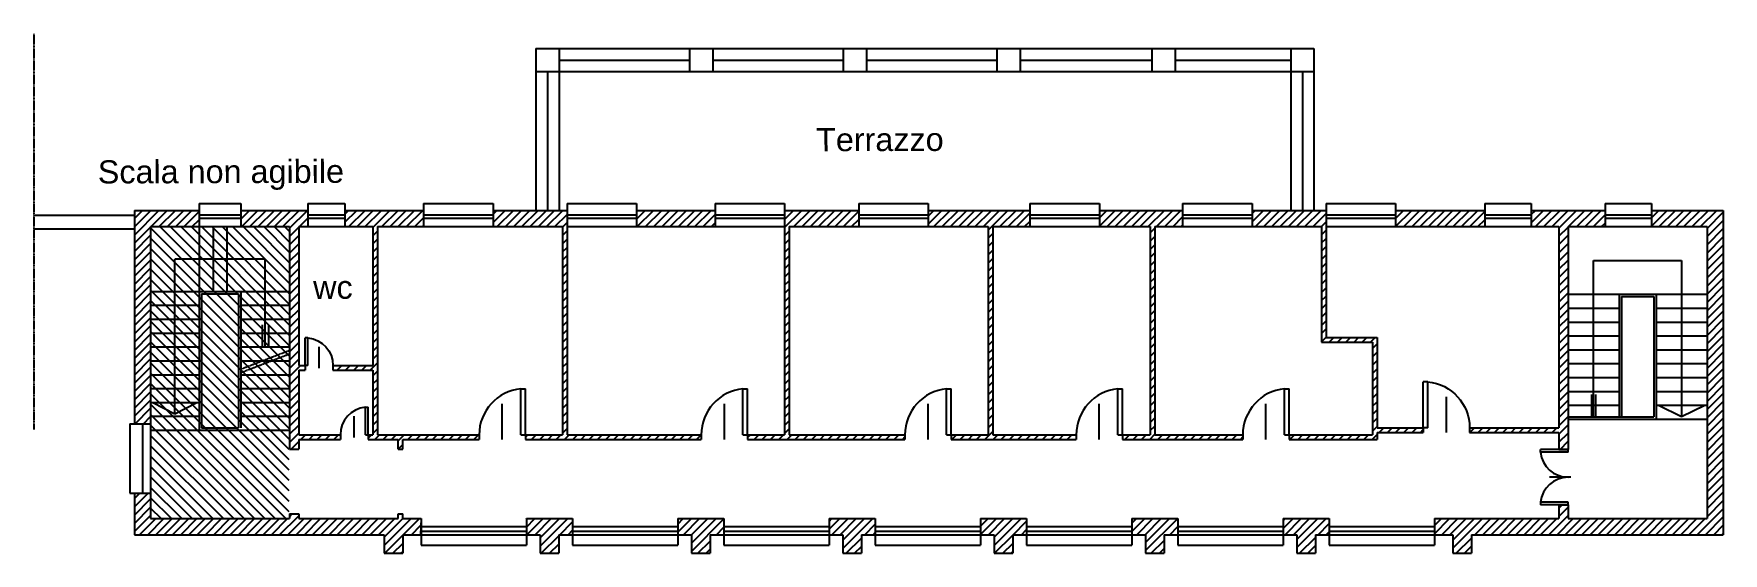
# Model space of a CAD drawing. Header units: millimetres. Extents: x 1985 to 38489, y 1124 to 12352.
import ezdxf

# ---------------------------------------------------------------- set-up
doc = ezdxf.new("R2010")
doc.units = ezdxf.units.MM
doc.linetypes.add('NASCOSTA', pattern=[9.525, 6.35, -3.175])
doc.linetypes.add('TRATTO-PUNTO', pattern=[25.4, 12.7, -6.35, 0, -6.35])
for name, color, linetype in [('BASE', 7, 'Continuous'), ('INFISSI', 4, 'Continuous'), ('RETINI', 8, 'Continuous'), ('SCALE', 4, 'Continuous'), ('TESTO', 7, 'Continuous')]:
    doc.layers.add(name, color=color, linetype=linetype)
doc.styles.get("Standard").update_dxf_attribs({"font": 'Arial.ttf'})

# ---------------------------------------------------------------- blocks, each defined once
blk = doc.blocks.new('PORTA')
at = {"layer": 'INFISSI'}
for p, q in [((-5477.1, 11426.3), (-5477.1, 11376.6)), ((-5472.1, 11426.3), (-5477.1, 11426.3)), ((-5472.1, 11426.3), (-5472.1, 11376.6)), ((-5427.1, 11431.3), (-5427.1, 11392.9)), ((-5382.1, 11426.3), (-5382.1, 11376.6)), ((-5377.1, 11426.3), (-5382.1, 11426.3)), ((-5377.1, 11426.3), (-5377.1, 11376.6)), ((-5472.1, 11376.6), (-5477.1, 11376.6)), ((-5382.1, 11376.6), (-5377.1, 11376.6))]:
    blk.add_line(p, q, dxfattribs=at)
for centre, start, end in [((-5477.1, 11426.3), 275.7392, 360), ((-5377.1, 11426.3), 180, 264.2608)]:
    blk.add_arc(centre, 50, start, end, dxfattribs=at)
blk = doc.blocks.new('porta_1')
at = {"layer": 'INFISSI'}
for p, q in [((-12578.2, 17272.4), (-12578.2, 17364.9)), ((-12578.2, 17364.9), (-12568.9, 17364.9)), ((-12568.9, 17272.4), (-12568.9, 17364.9)), ((-12615.4, 17263.1), (-12615.4, 17334.5)), ((-12578.2, 17272.4), (-12568.9, 17272.4))]:
    blk.add_line(p, q, dxfattribs=at)
blk.add_arc((-12568.9, 17272.4), 93, 95.7392, 180, dxfattribs=at)

msp = doc.modelspace()

# ---------------------------------------------------------------- hatches: boundary and pattern name
at = {"layer": 'RETINI'}
h = msp.add_hatch(dxfattribs=at)
h.set_pattern_fill('ANSI31', color=256, scale=39.661, style=0)
h.set_pattern_definition([(45, (-519198.35, 361525.78), (-89.041485, 89.041485), [])])
h.paths.add_polyline_path([(20168, 1874), (19168, 1874), (19168, 1524), (19468, 1524), (19468, 1124), (19868, 1124), (19868, 1524), (20168, 1524)])
h.paths.add_polyline_path([(23438, 1874), (22438, 1874), (22438, 1524), (22738, 1524), (22738, 1124), (23138, 1124), (23138, 1524), (23438, 1524)])
h.paths.add_polyline_path([(26708, 1874), (25708, 1874), (25708, 1524), (26008, 1524), (26008, 1124), (26408, 1124), (26408, 1524), (26708, 1524)])
h.paths.add_polyline_path([(29978, 1874), (28978, 1874), (28978, 1524), (29278, 1524), (29278, 1124), (29678, 1124), (29678, 1524), (29978, 1524)])
h.paths.add_polyline_path([(10358, 1874), (10099, 1874), (10039, 1874), (9958, 1874), (9958, 1974), (9858, 1974), (9858, 1874), (7709, 1874), (7709, 1974), (7509, 1974), (7509, 1874), (7499, 1874), (4509, 1874), (4509, 2424), (4159, 2424), (4159, 1524), (9558, 1524), (9558, 1124), (9958, 1124), (9958, 1524), (10339, 1524)])
h.paths.add_polyline_path([(4509, 8184), (5559, 8184), (5559, 8534), (4159, 8534), (4159, 3924), (4509, 3924)])
h.paths.add_polyline_path([(7909, 8534), (6459, 8534), (6459, 8184), (7509, 8184), (7509, 3374), (7709, 3374), (7709, 3584), (8609, 3584), (8609, 3684), (7709, 3684), (7709, 5084), (7850, 5084), (7850, 5184), (7709, 5184), (7709, 8184), (7909, 8184)])
h.paths.add_polyline_path([(10409, 8534), (8709, 8534), (8709, 8184), (9309, 8184), (9309, 5184), (8450, 5184), (8450, 5084), (9309, 5084), (9309, 3684), (9209, 3684), (9209, 3584), (9858, 3584), (9858, 3374), (9958, 3374), (9958, 3584), (11609, 3584), (11609, 3684), (9409, 3684), (9409, 8184), (10409, 8184)])
h.paths.add_polyline_path([(13509, 8534), (11909, 8534), (11909, 8184), (13409, 8184), (13409, 3684), (12609, 3684), (12609, 3584), (16409, 3584), (16409, 3684), (13509, 3684)])
h.paths.add_polyline_path([(16709, 8534), (15009, 8534), (15009, 8184), (16709, 8184)])
h.paths.add_polyline_path([(19809, 8534), (18209, 8534), (18209, 3684), (17409, 3684), (17409, 3584), (20809, 3584), (20809, 3684), (18309, 3684), (18309, 8184), (19809, 8184)])
h.paths.add_polyline_path([(23509, 8534), (21309, 8534), (21309, 8184), (22609, 8184), (22609, 3684), (21809, 3684), (21809, 3584), (24509, 3584), (24509, 3684), (22709, 3684), (22709, 8184), (23509, 8184)])
h.paths.add_polyline_path([(26809, 8534), (25009, 8534), (25009, 8184), (26109, 8184), (26109, 3684), (25509, 3684), (25509, 3584), (28109, 3584), (28109, 3684), (26209, 3684), (26209, 8184), (26809, 8184)])
h.paths.add_polyline_path([(29909, 8534), (28309, 8534), (28309, 8184), (29809, 8184), (29809, 5684), (30909, 5684), (30909, 3684), (29109, 3684), (29109, 3584), (31009, 3584), (31009, 3734), (32009, 3734), (32009, 3834), (31009, 3834), (31009, 5784), (29909, 5784)])
h.paths.add_polyline_path([(33339, 8534), (31409, 8534), (31409, 8184), (33339, 8184)])
h.paths.add_polyline_path([(35939, 8534), (34339, 8534), (34339, 8184), (34939, 8184), (34939, 3834), (33009, 3834), (33009, 3734), (34939, 3734), (34939, 3369), (35139, 3369), (35139, 8184), (35939, 8184)], flags=17)
h.paths.add_polyline_path([(38489, 8534), (36939, 8534), (36939, 8184), (38139, 8184), (38139, 1874), (35139, 1874), (35139, 2169), (34939, 2169), (34939, 1874), (32248, 1874), (32248, 1524), (32648, 1524), (32648, 1124), (33048, 1124), (33048, 1524), (38489, 1524)])
h.paths.add_polyline_path([(13328, 1524), (13628, 1524), (13628, 1874), (12628, 1874), (12628, 1524), (12928, 1524), (12928, 1124), (13328, 1124)])
h.paths.add_polyline_path([(16598, 1524), (16898, 1524), (16898, 1874), (15898, 1874), (15898, 1524), (16198, 1524), (16198, 1124), (16598, 1124)])
h = msp.add_hatch(dxfattribs=at)
h.set_pattern_fill('ANSI31', color=9, scale=50, angle=90, style=0)
h.set_pattern_definition([(135, (4509.24, 1874.46), (-112.2532, -112.2532), [])])
h.paths.add_polyline_path([(4509, 8184), (7499, 8184), (7499, 1874), (4509, 1874)])

# ---------------------------------------------------------------- linework, layer by layer
at = {"layer": 'BASE', "color": 4, "linetype": 'NASCOSTA'}
msp.add_line((1985, 12352), (1985, 3798), dxfattribs=at)
at = {"layer": 'BASE', "color": 8}
for p, q in [((12836, 12034), (13336, 12034)), ((12836, 12034), (12836, 11534)), ((13336, 12034), (13336, 11534)), ((16156, 12034), (16656, 12034)), ((16156, 12034), (16156, 11534)), ((16656, 12034), (16656, 11534)), ((19476, 12034), (19976, 12034)), ((19476, 12034), (19476, 11534)), ((19976, 12034), (19976, 11534)), ((22796, 12034), (23296, 12034)), ((22796, 12034), (22796, 11534)), ((23296, 12034), (23296, 11534)), ((26146, 12034), (26646, 12034)), ((26146, 12034), (26146, 11534)), ((26646, 12034), (26646, 11534)), ((29146, 12034), (29646, 12034)), ((29146, 12034), (29146, 11534)), ((29646, 12034), (29646, 11534)), ((12836, 11534), (13336, 11534)), ((16156, 11534), (16656, 11534)), ((19476, 11534), (19976, 11534)), ((22796, 11534), (23296, 11534)), ((26146, 11534), (26646, 11534)), ((29146, 11534), (29646, 11534)), ((1985, 8434), (4159, 8434)), ((1985, 8134), (4159, 8134))]:
    msp.add_line(p, q, dxfattribs=at)
at = {"layer": 'BASE', "color": 8, "ltscale": 3}
for p, q in [((13336, 12034), (16156, 12034)), ((13336, 11784), (16156, 11784)), ((16656, 12034), (19476, 12034)), ((16656, 11784), (19476, 11784)), ((19976, 12034), (22796, 12034)), ((19976, 11784), (22796, 11784)), ((23296, 12034), (26146, 12034)), ((23296, 11784), (26146, 11784)), ((26646, 12034), (29146, 12034)), ((26646, 11784), (29146, 11784)), ((12836, 11534), (12836, 8534)), ((13086, 11534), (13086, 8534)), ((13336, 11534), (13336, 8534)), ((13336, 11534), (16156, 11534)), ((16656, 11534), (19476, 11534)), ((19976, 11534), (22796, 11534)), ((23296, 11534), (26146, 11534)), ((26646, 11534), (29146, 11534)), ((29146, 11534), (29146, 8534)), ((29396, 11534), (29396, 8534)), ((29646, 11534), (29646, 8534))]:
    msp.add_line(p, q, dxfattribs=at)
at = {"layer": 'BASE'}
for p, q in [((4159, 8534), (4159, 3924)), ((4159, 8534), (5559, 8534)), ((5559, 8684), (5559, 8184)), ((6459, 8684), (6459, 8184)), ((6459, 8534), (7909, 8534)), ((7909, 8684), (7909, 8184)), ((8709, 8684), (8709, 8184)), ((8709, 8534), (10409, 8534)), ((10409, 8684), (10409, 8184)), ((11909, 8684), (11909, 8184)), ((11909, 8534), (13509, 8534)), ((13509, 8684), (13509, 3684)), ((15009, 8684), (15009, 8184)), ((15009, 8534), (16709, 8534)), ((16709, 8684), (16709, 8184)), ((18209, 8684), (18209, 3684)), ((18209, 8534), (19809, 8534)), ((19809, 8684), (19809, 8184)), ((21309, 8684), (21309, 8184)), ((21309, 8534), (23509, 8534)), ((23509, 8684), (23509, 8184)), ((25009, 8684), (25009, 8184)), ((25009, 8534), (26809, 8534)), ((26809, 8684), (26809, 8184)), ((28309, 8684), (28309, 8184)), ((28309, 8534), (29909, 8534)), ((29909, 8684), (29909, 5784)), ((31409, 8684), (31409, 8184)), ((31409, 8534), (33339, 8534)), ((33339, 8684), (33339, 8184)), ((34339, 8684), (34339, 8184)), ((34339, 8534), (35939, 8534)), ((35939, 8684), (35939, 8184)), ((36939, 8684), (36939, 8184)), ((36939, 8534), (38489, 8534)), ((38489, 8534), (38489, 1524)), ((4509, 8184), (4509, 3924)), ((4509, 8184), (5559, 8184)), ((4509, 8184), (5559, 8184)), ((6459, 8184), (7509, 8184)), ((7499, 8184), (7509, 8184)), ((7509, 8184), (7509, 3374)), ((7709, 8184), (7709, 5184)), ((7709, 8184), (7909, 8184)), ((8709, 8184), (9309, 8184)), ((9309, 8184), (9309, 5184)), ((9409, 8184), (9409, 3684)), ((9409, 8184), (10409, 8184)), ((11909, 8184), (13409, 8184)), ((13409, 8184), (13409, 3684)), ((15009, 8184), (16709, 8184)), ((18309, 8184), (18309, 3684)), ((18309, 8184), (19809, 8184)), ((21309, 8184), (22609, 8184)), ((22609, 8184), (22609, 3684)), ((22709, 8184), (22709, 3684)), ((22709, 8184), (23509, 8184)), ((24895, 8184), (26109, 8184)), ((26109, 8184), (26109, 3684)), ((26209, 8184), (26209, 3684)), ((26209, 8184), (26809, 8184)), ((28309, 8184), (29809, 8184)), ((29809, 8184), (29809, 5684)), ((31409, 8184), (33339, 8184)), ((34339, 8184), (34939, 8184)), ((34939, 8184), (34939, 3834)), ((35139, 8184), (35139, 3369)), ((35139, 8184), (35939, 8184)), ((36939, 8184), (38139, 8184)), ((38139, 8184), (38139, 1874)), ((7059, 6061), (7059, 5584)), ((29809, 5684), (30909, 5684)), ((29909, 5784), (31009, 5784)), ((30909, 5684), (30909, 3684)), ((31009, 5784), (31009, 3834)), ((7709, 5184), (7850, 5184)), ((7850, 5184), (7850, 5084)), ((8450, 5184), (8450, 5084)), ((8450, 5184), (9309, 5184)), ((7709, 5084), (7709, 3684)), ((7709, 5084), (7850, 5084)), ((8450, 5084), (9309, 5084)), ((9309, 5084), (9309, 3684)), ((4059, 3924), (4509, 3924)), ((7709, 3684), (8609, 3684)), ((8609, 3684), (8609, 3584)), ((9209, 3684), (9209, 3584)), ((9209, 3684), (9309, 3684)), ((9409, 3684), (11609, 3684)), ((11609, 3684), (11609, 3584)), ((12609, 3684), (13409, 3684)), ((12609, 3684), (12609, 3584)), ((13509, 3684), (16409, 3684)), ((16409, 3684), (16409, 3584)), ((17409, 3684), (18209, 3684)), ((17409, 3684), (17409, 3584)), ((18309, 3684), (20809, 3684)), ((20809, 3684), (20809, 3584)), ((21809, 3684), (22609, 3684)), ((21809, 3684), (21809, 3584)), ((22709, 3684), (24509, 3684)), ((24509, 3684), (24509, 3584)), ((25509, 3684), (26109, 3684)), ((25509, 3684), (25509, 3584)), ((26209, 3684), (28109, 3684)), ((28109, 3684), (28109, 3584)), ((29109, 3684), (30909, 3684)), ((29109, 3684), (29109, 3584)), ((31009, 3834), (32009, 3834)), ((31009, 3734), (31009, 3584)), ((31009, 3734), (32009, 3734)), ((32009, 3834), (32009, 3734)), ((33009, 3834), (34939, 3834)), ((33009, 3834), (33009, 3734)), ((33009, 3734), (34939, 3734)), ((34939, 3734), (34939, 3369)), ((7509, 3374), (7709, 3374)), ((7709, 3584), (7709, 3374)), ((7709, 3584), (8609, 3584)), ((9209, 3584), (9858, 3584)), ((9858, 3374), (9858, 3584)), ((9858, 3374), (9958, 3374)), ((9958, 3374), (9958, 3584)), ((9958, 3584), (11609, 3584)), ((12609, 3584), (16409, 3584)), ((17409, 3584), (20809, 3584)), ((21809, 3584), (24509, 3584)), ((25509, 3584), (28109, 3584)), ((29109, 3584), (31009, 3584)), ((34939, 3369), (35139, 3369)), ((4059, 2424), (4509, 2424)), ((4159, 2424), (4159, 1524)), ((4509, 2424), (4509, 1874)), ((4509, 1874), (7509, 1874)), ((7499, 1874), (7509, 1874)), ((7509, 1974), (7709, 1974)), ((7509, 1974), (7509, 1874)), ((7709, 1974), (7709, 1874)), ((7709, 1874), (9858, 1874)), ((9858, 1974), (9958, 1974)), ((9858, 1874), (9858, 1974)), ((9958, 1874), (9958, 1974)), ((9958, 1874), (10299, 1874)), ((10039, 1874), (10358, 1874)), ((10099, 1874), (10358, 1874)), ((10099, 1874), (10358, 1874)), ((10358, 1874), (10339, 1524)), ((10358, 1874), (10358, 1524)), ((12628, 1874), (12628, 1524)), ((12628, 1874), (12628, 1524)), ((12628, 1874), (12628, 1524)), ((12628, 1874), (13628, 1874)), ((12899, 1874), (12963, 1874)), ((13628, 1874), (13628, 1524)), ((13628, 1874), (13628, 1524)), ((13628, 1874), (13628, 1524)), ((13628, 1874), (13628, 1524)), ((13628, 1874), (13628, 1524)), ((13628, 1874), (13628, 1524)), ((15898, 1874), (16898, 1874)), ((15898, 1874), (15898, 1524)), ((15898, 1874), (16299, 1874)), ((15898, 1874), (15898, 1524)), ((15898, 1874), (15898, 1524)), ((15958, 1874), (16299, 1874)), ((15958, 1874), (16299, 1874)), ((16898, 1874), (16898, 1524)), ((16898, 1874), (16898, 1524)), ((16898, 1874), (16898, 1524)), ((16898, 1874), (16898, 1524)), ((16898, 1874), (16898, 1524)), ((19168, 1874), (19168, 1524)), ((19168, 1874), (19168, 1524)), ((19168, 1874), (19168, 1524)), ((19168, 1874), (20168, 1874)), ((19499, 1874), (19503, 1874)), ((20168, 1874), (20168, 1524)), ((20168, 1874), (20168, 1524)), ((20168, 1874), (20168, 1524)), ((20168, 1874), (20168, 1524)), ((22438, 1874), (23438, 1874)), ((22438, 1874), (22773, 1874)), ((22438, 1874), (22438, 1524)), ((22438, 1874), (22438, 1524)), ((22438, 1874), (22438, 1524)), ((22498, 1874), (23133, 1874)), ((22498, 1874), (23133, 1874)), ((23438, 1874), (23438, 1524)), ((23438, 1874), (23438, 1524)), ((23438, 1874), (23438, 1524)), ((25708, 1874), (25708, 1524)), ((25708, 1874), (25708, 1524)), ((25708, 1874), (26708, 1874)), ((25970, 1874), (25993, 1874)), ((25970, 1874), (26353, 1874)), ((25970, 1874), (26353, 1874)), ((26708, 1874), (26708, 1524)), ((28978, 1874), (28978, 1524)), ((28978, 1874), (28978, 1524)), ((28978, 1874), (29978, 1874)), ((29978, 1874), (29978, 1524)), ((32248, 1874), (34939, 1874)), ((32248, 1874), (32248, 1524)), ((32899, 1874), (33535, 1874)), ((32899, 1874), (33535, 1874)), ((34939, 2169), (34939, 1874)), ((34939, 2169), (35139, 2169)), ((35139, 2169), (35139, 1874)), ((35139, 1874), (38139, 1874)), ((4159, 1524), (9558, 1524)), ((9558, 1524), (9558, 1124)), ((9958, 1524), (9958, 1124)), ((9958, 1524), (10358, 1524)), ((10197, 1524), (10339, 1524)), ((12628, 1524), (12928, 1524)), ((12928, 1524), (12928, 1124)), ((13328, 1524), (13628, 1524)), ((13328, 1524), (13328, 1124)), ((15898, 1524), (16198, 1524)), ((16198, 1524), (16198, 1124)), ((16598, 1524), (16598, 1124)), ((16598, 1524), (16898, 1524)), ((19168, 1524), (19468, 1524)), ((19468, 1524), (19468, 1124)), ((19868, 1524), (20168, 1524)), ((19868, 1524), (19868, 1124)), ((22438, 1524), (22738, 1524)), ((22738, 1524), (22738, 1124)), ((23138, 1524), (23438, 1524)), ((23138, 1524), (23138, 1124)), ((25708, 1524), (26008, 1524)), ((26008, 1524), (26008, 1124)), ((26408, 1524), (26408, 1124)), ((26408, 1524), (26708, 1524)), ((28978, 1524), (29278, 1524)), ((29278, 1524), (29278, 1124)), ((29678, 1524), (29978, 1524)), ((29678, 1524), (29678, 1124)), ((32248, 1524), (32648, 1524)), ((32648, 1524), (32648, 1124)), ((33048, 1524), (33048, 1124)), ((33048, 1524), (38489, 1524)), ((9558, 1124), (9958, 1124)), ((12928, 1124), (13328, 1124)), ((16198, 1124), (16598, 1124)), ((19468, 1124), (19868, 1124)), ((22738, 1124), (23138, 1124)), ((26008, 1124), (26408, 1124)), ((29278, 1124), (29678, 1124)), ((32648, 1124), (33048, 1124))]:
    msp.add_line(p, q, dxfattribs=at)
at = {"layer": 'INFISSI'}
for p, q in [((5559, 8684), (6459, 8684)), ((5559, 8442), (6459, 8442)), ((7909, 8684), (8709, 8684)), ((7909, 8442), (8709, 8442)), ((10409, 8684), (11909, 8684)), ((10409, 8442), (11909, 8442)), ((13509, 8684), (15009, 8684)), ((13509, 8442), (15009, 8442)), ((16709, 8684), (18209, 8684)), ((16709, 8442), (18209, 8442)), ((19809, 8684), (21309, 8684)), ((19809, 8442), (21309, 8442)), ((23509, 8684), (25009, 8684)), ((23509, 8442), (25009, 8442)), ((26809, 8684), (28309, 8684)), ((26809, 8442), (28309, 8442)), ((29909, 8684), (31409, 8684)), ((29909, 8442), (31409, 8442)), ((33339, 8684), (34339, 8684)), ((33339, 8442), (34339, 8442)), ((35939, 8684), (36939, 8684)), ((35939, 8442), (36939, 8442)), ((5559, 8369), (6459, 8369)), ((5559, 8184), (6459, 8184)), ((7909, 8369), (8709, 8369)), ((7909, 8184), (8709, 8184)), ((10409, 8369), (11909, 8369)), ((10409, 8184), (11909, 8184)), ((13509, 8369), (15009, 8369)), ((13509, 8184), (15009, 8184)), ((16709, 8369), (18209, 8369)), ((16709, 8184), (18209, 8184)), ((19809, 8369), (21309, 8369)), ((19809, 8184), (21309, 8184)), ((23509, 8369), (25009, 8369)), ((23509, 8184), (25009, 8184)), ((26809, 8369), (28309, 8369)), ((26809, 8184), (28309, 8184)), ((29909, 8369), (31409, 8369)), ((29909, 8184), (31409, 8184)), ((33339, 8369), (34339, 8369)), ((33339, 8184), (34339, 8184)), ((35939, 8369), (36939, 8369)), ((35939, 8184), (36939, 8184)), ((4059, 3924), (4059, 2424)), ((4332, 3924), (4332, 2424)), ((4509, 3924), (4509, 2424)), ((10358, 1699), (12628, 1699)), ((10358, 1604), (12628, 1604)), ((10358, 1524), (12628, 1524)), ((10358, 1524), (10358, 1299)), ((12628, 1524), (12628, 1299)), ((13628, 1699), (15898, 1699)), ((13628, 1604), (15898, 1604)), ((13628, 1524), (15898, 1524)), ((13628, 1524), (13628, 1299)), ((15898, 1524), (15898, 1299)), ((16898, 1699), (19168, 1699)), ((16898, 1604), (19168, 1604)), ((16898, 1524), (19168, 1524)), ((16898, 1524), (16898, 1299)), ((19168, 1524), (19168, 1299)), ((20168, 1699), (22438, 1699)), ((20168, 1604), (22438, 1604)), ((20168, 1524), (22438, 1524)), ((20168, 1524), (20168, 1299)), ((22438, 1524), (22438, 1299)), ((23438, 1699), (25708, 1699)), ((23438, 1604), (25708, 1604)), ((23438, 1524), (25708, 1524)), ((23438, 1524), (23438, 1299)), ((25708, 1524), (25708, 1299)), ((26708, 1699), (28978, 1699)), ((26708, 1604), (28978, 1604)), ((26708, 1524), (28978, 1524)), ((26708, 1524), (26708, 1299)), ((28978, 1524), (28978, 1299)), ((29978, 1699), (32248, 1699)), ((29978, 1604), (32248, 1604)), ((29978, 1524), (32248, 1524)), ((29978, 1524), (29978, 1299)), ((32248, 1524), (32248, 1299)), ((10358, 1299), (12628, 1299)), ((13628, 1299), (15898, 1299)), ((16898, 1299), (19168, 1299)), ((20168, 1299), (22438, 1299)), ((23438, 1299), (25708, 1299)), ((26708, 1299), (28978, 1299)), ((29978, 1299), (32248, 1299))]:
    msp.add_line(p, q, dxfattribs=at)
at = {"layer": 'SCALE'}
for p, q in [((5559, 8184), (5559, 3784)), ((5859, 8184), (5859, 6784)), ((6159, 8184), (6159, 6784)), ((5034, 4136), (5034, 7484)), ((6984, 7484), (5034, 7484)), ((6984, 5584), (6984, 7484)), ((35689, 4072), (35689, 7453)), ((35689, 7453), (37589, 7453)), ((37589, 7453), (37589, 4078)), ((4509, 6784), (7509, 6784)), ((5609, 6734), (5609, 3834)), ((5609, 6734), (6409, 6734)), ((6409, 6734), (6409, 3834)), ((6459, 6784), (6459, 3834)), ((35139, 6722), (38139, 6722)), ((36239, 6722), (36239, 4072)), ((36289, 6672), (36289, 4072)), ((36289, 6672), (36989, 6672)), ((36989, 6672), (36989, 4072)), ((37039, 6722), (37039, 4022)), ((4509, 6484), (5559, 6484)), ((6459, 6484), (7509, 6484)), ((35139, 6422), (36239, 6422)), ((37039, 6422), (38139, 6422)), ((4509, 6184), (5559, 6184)), ((4509, 5884), (5559, 5884)), ((6459, 6184), (7509, 6184)), ((6459, 5884), (7509, 5884)), ((6918, 6061), (6918, 5584)), ((35139, 6122), (36239, 6122)), ((37039, 6122), (38139, 6122)), ((4509, 5584), (5559, 5584)), ((6459, 5584), (7509, 5584)), ((35139, 5822), (36239, 5822)), ((35139, 5522), (36239, 5522)), ((37039, 5822), (38139, 5822)), ((37039, 5522), (38139, 5522)), ((4509, 5284), (5559, 5284)), ((6459, 5284), (7509, 5284)), ((35139, 5222), (36239, 5222)), ((37039, 5222), (38139, 5222)), ((4509, 4984), (5559, 4984)), ((6459, 4984), (7509, 4984)), ((35139, 4922), (36239, 4922)), ((37039, 4922), (38139, 4922)), ((4509, 4684), (5559, 4684)), ((4509, 4384), (5559, 4384)), ((4559, 4384), (5034, 4136)), ((5034, 4136), (5509, 4384)), ((6459, 4684), (7509, 4684)), ((6459, 4384), (7509, 4384)), ((35139, 4622), (36239, 4622)), ((35648, 4072), (35648, 4557)), ((35734, 4072), (35734, 4557)), ((37039, 4622), (38139, 4622)), ((4509, 4084), (5559, 4084)), ((6459, 4084), (7509, 4084)), ((35139, 4322), (36239, 4322)), ((35139, 4072), (36989, 4072)), ((35139, 4022), (38139, 4022)), ((37039, 4322), (38139, 4322)), ((37089, 4322), (37589, 4078)), ((37589, 4078), (38089, 4322)), ((4509, 3784), (7509, 3784)), ((5609, 3834), (6409, 3834))]:
    msp.add_line(p, q, dxfattribs=at)
at = {"layer": 'SCALE', "linetype": 'TRATTO-PUNTO', "ltscale": 0.2}
for p, q in [((6459, 5106), (7509, 5510)), ((6459, 5030), (7509, 5434))]:
    msp.add_line(p, q, dxfattribs=at)

# ---------------------------------------------------------------- block references
at = {"layer": 'INFISSI'}
for name, p, xscale, yscale, zscale, rotation in [('porta_1', (-73260, -106278), -6.453221662668511, 6.453221664982266, 6.453221664273348, 359.9999999957363), ('PORTA', (-101977, -62357), 12, 12, 12, 270)]:
    msp.add_blockref(name, p, dxfattribs=dict(at, xscale=xscale, yscale=yscale, zscale=zscale, rotation=rotation))
for p, xscale, yscale, zscale in [((-103174, -181936), -10.75536943657789, 10.75536944063788, 10.75536943944974), ((147792, -182086), 10.75536943669431, 10.75536943669431, 10.75536943669431), ((152592, -182086), 10.75536943669431, 10.75536943669431, 10.75536943669431), ((156992, -182086), 10.75536943669431, 10.75536943669431, 10.75536943669431), ((160692, -182086), 10.75536943669431, 10.75536943669431, 10.75536943669431), ((164292, -182086), 10.75536943669431, 10.75536943669431, 10.75536943669431), ((90319, -107778), 6.453221662610304, 6.453221662610304, 6.453221662610304)]:
    msp.add_blockref('porta_1', p, dxfattribs=dict(at, xscale=xscale, yscale=yscale, zscale=zscale))

# ---------------------------------------------------------------- texts
at = {"layer": 'TESTO'}
for s, p in [('Terrazzo', (18890, 9813)), ('Scala non agibile', (3369, 9117)), ('wc', (8022, 6622))]:
    msp.add_text(s, height=500, rotation=0.15, dxfattribs=at).set_placement(p)

doc.saveas('drawing.dxf')
